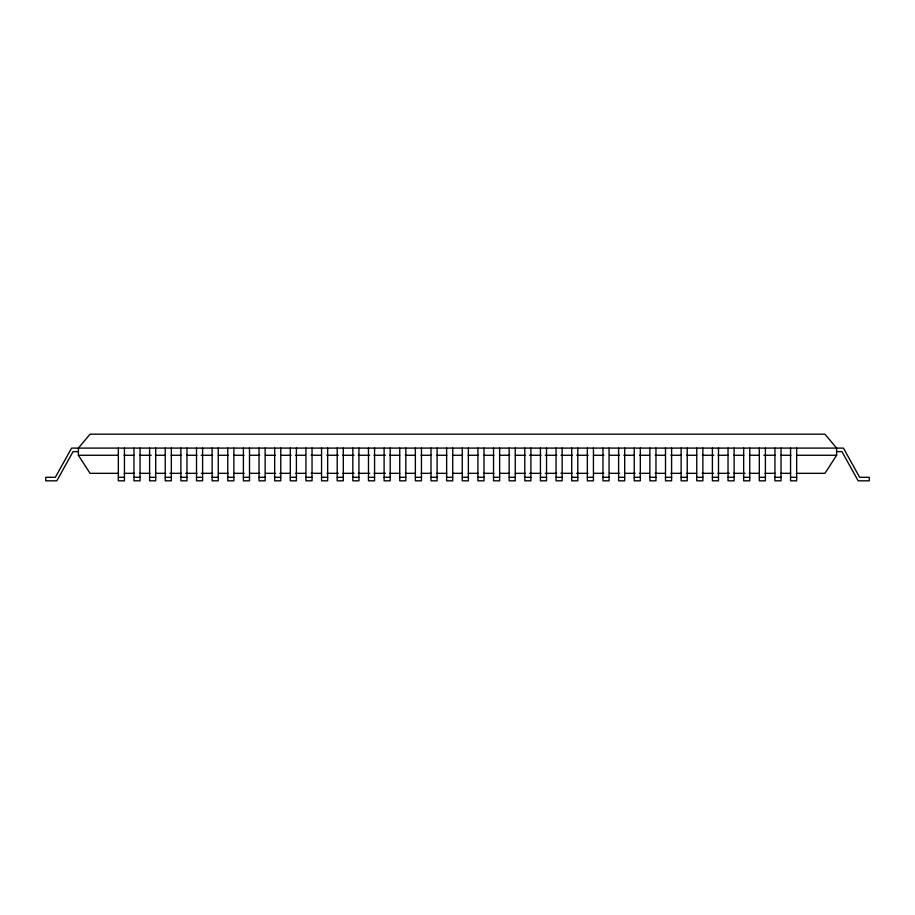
<?xml version="1.0" encoding="UTF-8"?>
<svg xmlns="http://www.w3.org/2000/svg" width="915" height="915" viewBox="0 0 915 915"><rect width="100%" height="100%" fill="white"/><g stroke="black" fill="none" stroke-linecap="round" stroke-linejoin="round"><path stroke-width="1.37" d="M118.573 473.329L90.036 473.329L78.393 455.27L78.393 448.098L90.036 434.179L824.964 434.179L836.607 448.098L836.607 455.27L824.964 473.329L796.427 473.329M78.393 451.621L73.074 451.621L56.822 480.821L45.75 480.821L45.75 477.298L55.346 477.298L71.599 448.098L843.401 448.098L859.654 477.298L869.25 477.298L869.25 480.821L858.179 480.821L841.926 451.621L836.607 451.621M78.393 455.27L118.367 455.27M124.085 455.27L134.082 455.27M139.789 455.27L151.215 455.27M155.493 455.27L165.489 455.27M171.208 455.27L181.204 455.27M186.912 455.27L196.908 455.27M201.186 455.27L212.612 455.27M218.319 455.27L228.315 455.27M234.034 455.27L244.031 455.27M249.738 455.27L259.734 455.27M265.442 455.27L275.438 455.27M281.157 455.27L291.153 455.27M295.431 455.27L305.427 455.27M311.134 455.27L321.131 455.27M326.849 455.27L338.264 455.27M342.553 455.27L353.979 455.27M358.257 455.27L369.683 455.27M373.972 455.27L385.387 455.27M389.676 455.27L399.672 455.27M405.379 455.27L415.376 455.27M421.083 455.27L431.079 455.27M436.798 455.27L446.795 455.27M452.502 455.27L462.498 455.27M468.206 455.27L478.202 455.27M483.921 455.27L493.917 455.27M499.624 455.27L509.621 455.27M515.328 455.27L525.324 455.27M529.613 455.27L541.028 455.27M545.317 455.27L556.743 455.27M561.021 455.27L572.447 455.27M576.736 455.27L588.151 455.27M593.869 455.27L603.866 455.27M609.573 455.27L619.569 455.27M623.847 455.27L633.843 455.27M639.562 455.27L649.558 455.27M655.266 455.27L665.262 455.27M670.97 455.27L680.966 455.27M686.685 455.27L696.681 455.27M702.388 455.27L713.814 455.27M718.092 455.27L728.088 455.27M733.796 455.27L743.792 455.27M749.511 455.27L759.507 455.27M763.785 455.27L775.211 455.27M780.918 455.27L790.915 455.27M796.633 455.27L836.607 455.27M124.28 473.329L134.276 473.329M139.984 473.329L149.969 473.329M155.676 473.329L165.672 473.329M169.95 473.329L181.364 473.329M185.642 473.329L197.057 473.329M201.346 473.329L212.76 473.329M218.468 473.329L228.453 473.329M234.16 473.329L244.156 473.329M249.864 473.329L259.849 473.329M265.556 473.329L275.552 473.329M279.83 473.329L289.826 473.329M295.534 473.329L305.519 473.329M311.226 473.329L321.211 473.329M326.929 473.329L338.344 473.329M342.622 473.329L354.036 473.329M358.314 473.329L369.74 473.329M374.018 473.329L385.432 473.329M389.71 473.329L399.706 473.329M405.414 473.329L415.399 473.329M421.106 473.329L431.102 473.329M436.81 473.329L446.795 473.329M452.502 473.329L462.498 473.329M468.206 473.329L478.19 473.329M483.898 473.329L493.894 473.329M499.601 473.329L509.586 473.329M515.294 473.329L525.29 473.329M529.568 473.329L540.982 473.329M545.26 473.329L556.686 473.329M560.964 473.329L572.378 473.329M576.656 473.329L588.071 473.329M593.789 473.329L603.774 473.329M609.481 473.329L619.466 473.329M625.174 473.329L635.17 473.329M639.448 473.329L649.444 473.329M655.151 473.329L665.136 473.329M670.844 473.329L680.84 473.329M686.547 473.329L696.532 473.329M702.24 473.329L713.654 473.329M717.943 473.329L729.358 473.329M733.636 473.329L745.05 473.329M749.328 473.329L759.324 473.329M765.032 473.329L775.016 473.329M780.724 473.329L790.72 473.329M118.332 477.298L124.44 477.298M133.967 477.298L140.064 477.298M149.603 477.298L155.699 477.298M165.238 477.298L171.334 477.298M180.873 477.298L186.969 477.298M196.508 477.298L202.604 477.298M212.131 477.298L218.239 477.298M227.766 477.298L233.863 477.298M243.401 477.298L249.498 477.298M259.036 477.298L265.133 477.298M274.672 477.298L280.768 477.298M290.307 477.298L296.403 477.298M305.942 477.298L312.038 477.298M321.565 477.298L327.662 477.298M337.2 477.298L343.297 477.298M352.835 477.298L358.932 477.298M368.471 477.298L374.567 477.298M384.106 477.298L390.202 477.298M399.741 477.298L405.837 477.298M415.364 477.298L421.46 477.298M430.999 477.298L437.096 477.298M446.634 477.298L452.731 477.298M462.269 477.298L468.366 477.298M477.904 477.298L484.001 477.298M493.54 477.298L499.636 477.298M509.163 477.298L515.259 477.298M524.798 477.298L530.894 477.298M540.433 477.298L546.529 477.298M556.068 477.298L562.165 477.298M571.703 477.298L577.8 477.298M587.338 477.298L593.435 477.298M602.962 477.298L609.058 477.298M618.597 477.298L624.693 477.298M634.232 477.298L640.328 477.298M649.867 477.298L655.963 477.298M665.502 477.298L671.599 477.298M681.137 477.298L687.234 477.298M696.761 477.298L702.869 477.298M712.396 477.298L718.492 477.298M728.031 477.298L734.127 477.298M743.666 477.298L749.762 477.298M759.301 477.298L765.398 477.298M774.936 477.298L781.033 477.298M790.56 477.298L796.668 477.298M796.668 448.098L796.668 480.821L790.56 480.821L790.56 448.098M781.033 448.098L781.033 480.821L774.936 480.821L774.936 448.098M765.398 448.098L765.398 480.821L759.301 480.821L759.301 448.098M749.762 448.098L749.762 480.821L743.666 480.821L743.666 448.098M734.127 448.098L734.127 480.821L728.031 480.821L728.031 448.098M718.492 448.098L718.492 480.821L712.396 480.821L712.396 448.098M702.869 448.098L702.869 480.821L696.761 480.821L696.761 448.098M687.234 448.098L687.234 480.821L681.137 480.821L681.137 448.098M671.599 448.098L671.599 480.821L665.502 480.821L665.502 448.098M655.963 448.098L655.963 480.821L649.867 480.821L649.867 448.098M640.328 448.098L640.328 480.821L634.232 480.821L634.232 448.098M624.693 448.098L624.693 480.821L618.597 480.821L618.597 448.098M609.058 448.098L609.058 480.821L602.962 480.821L602.962 448.098M593.435 448.098L593.435 480.821L587.338 480.821L587.338 448.098M577.8 448.098L577.8 480.821L571.703 480.821L571.703 448.098M562.165 448.098L562.165 480.821L556.068 480.821L556.068 448.098M546.529 448.098L546.529 480.821L540.433 480.821L540.433 448.098M530.894 448.098L530.894 480.821L524.798 480.821L524.798 448.098M515.259 448.098L515.259 480.821L509.163 480.821L509.163 448.098M499.636 448.098L499.636 480.821L493.54 480.821L493.54 448.098M484.001 448.098L484.001 480.821L477.904 480.821L477.904 448.098M468.366 448.098L468.366 480.821L462.269 480.821L462.269 448.098M452.731 448.098L452.731 480.821L446.634 480.821L446.634 448.098M437.096 448.098L437.096 480.821L430.999 480.821L430.999 448.098M421.46 448.098L421.46 480.821L415.364 480.821L415.364 448.098M405.837 448.098L405.837 480.821L399.741 480.821L399.741 448.098M390.202 448.098L390.202 480.821L384.106 480.821L384.106 448.098M374.567 448.098L374.567 480.821L368.471 480.821L368.471 448.098M358.932 448.098L358.932 480.821L352.835 480.821L352.835 448.098M343.297 448.098L343.297 480.821L337.2 480.821L337.2 448.098M327.662 448.098L327.662 480.821L321.565 480.821L321.565 448.098M312.038 448.098L312.038 480.821L305.942 480.821L305.942 448.098M296.403 448.098L296.403 480.821L290.307 480.821L290.307 448.098M280.768 448.098L280.768 480.821L274.672 480.821L274.672 448.098M265.133 448.098L265.133 480.821L259.036 480.821L259.036 448.098M249.498 448.098L249.498 480.821L243.401 480.821L243.401 448.098M233.863 448.098L233.863 480.821L227.766 480.821L227.766 448.098M218.239 448.098L218.239 480.821L212.131 480.821L212.131 448.098M202.604 448.098L202.604 480.821L196.508 480.821L196.508 448.098M186.969 448.098L186.969 480.821L180.873 480.821L180.873 448.098M171.334 448.098L171.334 480.821L165.238 480.821L165.238 448.098M155.699 448.098L155.699 480.821L149.603 480.821L149.603 448.098M140.064 448.098L140.064 480.821L133.967 480.821L133.967 448.098M124.44 448.098L124.44 480.821L118.332 480.821L118.332 448.098"/></g></svg>
